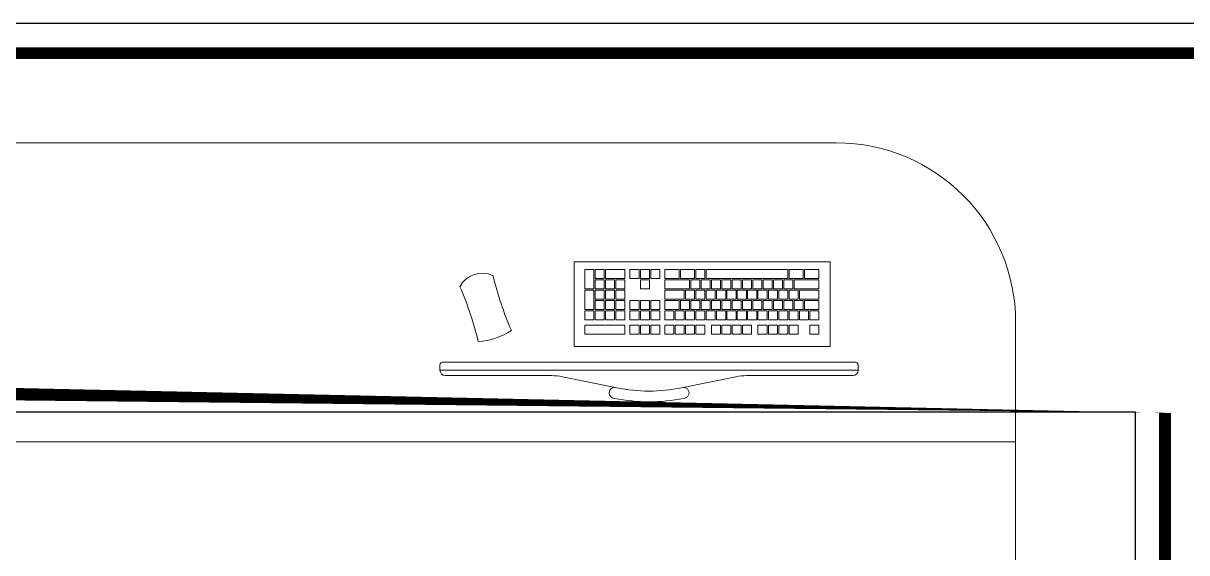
# Model space of a CAD drawing. Header units: metres. Extents: x 11578468 to 47831421, y -58341524 to -14256839.
# Drawn here: x 23846316 to 23848264, y -29057258 to -29056372 of the extents above; entities that cross this region are included whole.
import ezdxf

# ---------------------------------------------------------------- set-up
doc = ezdxf.new("R2010")
doc.units = ezdxf.units.M
doc.header["$LTSCALE"] = 50
doc.header["$MEASUREMENT"] = 0
doc.linetypes.add('DASHEDX2', pattern=[1.5, 1, -0.5])
doc.linetypes.add('DH-HID2', pattern=[1.2000000000000002, 0.8, -0.4])
doc.layers.get('0').update_dxf_attribs({"linetype": 'CONTINUOUS'})
doc.layers.add('FU-FURM', color=251, linetype='DH-HID2')
doc.layers.add('ha', color=8, linetype='CONTINUOUS', lineweight=5)

# ---------------------------------------------------------------- blocks, each defined once
blk = doc.blocks.new('gasdgd')
at = {"layer": 'ha'}
for p, q in [((23845154.12950897, -29056572.2717794), (23847677.69593416, -29056572.2717794)), ((23846977.69593416, -29056572.27177939), (23846877.69593414, -29056572.27177939)), ((23847238.58556323, -29056912.78030906), (23847238.58927052, -29056771.13592796)), ((23847238.58927052, -29056771.13592796), (23847667.16327244, -29056771.14714515)), ((23847667.15956514, -29056912.79152624), (23847667.16327244, -29056771.14714515)), ((23847256.39951238, -29056816.39961296), (23847256.40036212, -29056783.93366268)), ((23847256.40036212, -29056783.93366268), (23847271.55113892, -29056783.93405923)), ((23847271.55113892, -29056783.93405923), (23847271.55028918, -29056816.4000095)), ((23847273.71513906, -29056799.08489267), (23847273.7155356, -29056783.93411588)), ((23847273.7155356, -29056783.93411588), (23847288.8663124, -29056783.93451242)), ((23847288.8663124, -29056783.93451242), (23847288.86591585, -29056799.08528922)), ((23847291.03031254, -29056799.08534587), (23847291.03070908, -29056783.93456907)), ((23847291.03070908, -29056783.93456907), (23847323.49665936, -29056783.93541881)), ((23847323.49665936, -29056783.93541881), (23847323.49626281, -29056799.08619561)), ((23847332.15384955, -29056799.0864222), (23847332.1542461, -29056783.93564541)), ((23847332.1542461, -29056783.93564541), (23847347.3050229, -29056783.93604195)), ((23847347.3050229, -29056783.93604195), (23847347.30462635, -29056799.08681875)), ((23847349.46902303, -29056799.0868754), (23847349.46941958, -29056783.93609861)), ((23847349.46941958, -29056783.93609861), (23847364.62019637, -29056783.93649515)), ((23847364.62019637, -29056783.93649515), (23847364.61979983, -29056799.08727194)), ((23847366.78419651, -29056799.08732859), (23847366.78459306, -29056783.9365518)), ((23847366.78459306, -29056783.9365518), (23847381.93536985, -29056783.93694834)), ((23847381.93536985, -29056783.93694834), (23847381.93497331, -29056799.08772514)), ((23847390.59256005, -29056799.08795174), (23847390.5929566, -29056783.93717494)), ((23847390.5929566, -29056783.93717494), (23847414.40132013, -29056783.93779808)), ((23847414.40132013, -29056783.93779808), (23847414.40092358, -29056799.08857488)), ((23847416.56532027, -29056799.08863153), (23847416.56571681, -29056783.93785473)), ((23847416.56571681, -29056783.93785473), (23847440.37408035, -29056783.93847788)), ((23847440.37408035, -29056783.93847788), (23847440.3736838, -29056799.08925467)), ((23847442.53847703, -29056783.93853452), (23847442.53808049, -29056799.08931132)), ((23847442.53847703, -29056783.93853452), (23847457.68925383, -29056783.93893107)), ((23847457.68925383, -29056783.93893107), (23847457.68885728, -29056799.08970787)), ((23847459.85365051, -29056783.93898772), (23847459.85325397, -29056799.08976452)), ((23847459.85365051, -29056783.93898772), (23847596.21064167, -29056783.94255663)), ((23847596.21064167, -29056783.94255663), (23847596.21024512, -29056799.09333342)), ((23847598.37464181, -29056799.09339007), (23847598.37503836, -29056783.94261328)), ((23847598.37503836, -29056783.94261328), (23847622.18340189, -29056783.94323642)), ((23847622.18340189, -29056783.94323642), (23847622.18300534, -29056799.09401321)), ((23847624.34740203, -29056799.09406986), (23847624.34779857, -29056783.94329307)), ((23847624.34779857, -29056783.94329307), (23847648.15616211, -29056783.94391621)), ((23847648.15616211, -29056783.94391621), (23847648.15576557, -29056799.09469301)), ((23847273.71468586, -29056816.40006615), (23847273.71508241, -29056801.24928936)), ((23847273.71508241, -29056801.24928936), (23847288.8658592, -29056801.2496859)), ((23847288.86591585, -29056799.08528922), (23847273.71513906, -29056799.08489267)), ((23847288.8658592, -29056801.2496859), (23847288.86546266, -29056816.4004627)), ((23847291.02985934, -29056816.40051935), (23847291.03025589, -29056801.24974255)), ((23847291.03025589, -29056801.24974255), (23847306.18103268, -29056801.2501391)), ((23847323.49626281, -29056799.08619561), (23847291.03031254, -29056799.08534587)), ((23847306.18103268, -29056801.2501391), (23847306.18063614, -29056816.40091589)), ((23847308.34503282, -29056816.40097254), (23847308.34542937, -29056801.25019575)), ((23847308.34542937, -29056801.25019575), (23847323.49620616, -29056801.25059229)), ((23847323.49620616, -29056801.25059229), (23847323.49580962, -29056816.40136909)), ((23847347.30462635, -29056799.08681875), (23847332.15384955, -29056799.0864222)), ((23847349.46856984, -29056816.40204888), (23847349.46896638, -29056801.25127209)), ((23847349.46896638, -29056801.25127209), (23847364.61974318, -29056801.25166863)), ((23847364.61979983, -29056799.08727194), (23847349.46902303, -29056799.0868754)), ((23847364.61974318, -29056801.25166863), (23847364.61934663, -29056816.40244542)), ((23847381.93497331, -29056799.08772514), (23847366.78419651, -29056799.08732859)), ((23847390.59210685, -29056816.40312522), (23847390.5925034, -29056801.25234842)), ((23847390.5925034, -29056801.25234842), (23847431.71604041, -29056801.25342476)), ((23847414.40092358, -29056799.08857488), (23847390.59256005, -29056799.08795174)), ((23847440.3736838, -29056799.08925467), (23847416.56532027, -29056799.08863153)), ((23847431.71604041, -29056801.25342476), (23847431.71564387, -29056816.40420156)), ((23847433.88004055, -29056816.4042582), (23847433.8804371, -29056801.25348141)), ((23847433.8804371, -29056801.25348141), (23847449.03121389, -29056801.25387795)), ((23847457.68885728, -29056799.08970787), (23847442.53808049, -29056799.08931132)), ((23847449.03081735, -29056816.40465475), (23847449.03121389, -29056801.25387795)), ((23847451.19561058, -29056801.2539346), (23847451.19521403, -29056816.4047114)), ((23847451.19561058, -29056801.2539346), (23847466.34638738, -29056801.25433115)), ((23847596.21024512, -29056799.09333342), (23847459.85325397, -29056799.08976452)), ((23847466.34638738, -29056801.25433115), (23847466.34599083, -29056816.40510795)), ((23847468.51038751, -29056816.40516459), (23847468.51078406, -29056801.2543878)), ((23847468.51078406, -29056801.2543878), (23847483.66156086, -29056801.25478434)), ((23847483.66156086, -29056801.25478434), (23847483.66116431, -29056816.40556114)), ((23847485.82556099, -29056816.40561779), (23847485.82595754, -29056801.25484099)), ((23847485.82595754, -29056801.25484099), (23847500.97673434, -29056801.25523754)), ((23847500.97673434, -29056801.25523754), (23847500.97633779, -29056816.40601433)), ((23847503.14073448, -29056816.40607098), (23847503.14113102, -29056801.25529419)), ((23847503.14113102, -29056801.25529419), (23847518.29190782, -29056801.25569073)), ((23847518.29190782, -29056801.25569073), (23847518.29151127, -29056816.40646753)), ((23847520.45590796, -29056816.40652418), (23847520.4563045, -29056801.25574738)), ((23847520.4563045, -29056801.25574738), (23847535.60708129, -29056801.25614393)), ((23847535.60708129, -29056801.25614393), (23847535.60668475, -29056816.40692072)), ((23847537.77108144, -29056816.40697737), (23847537.77147798, -29056801.25620058)), ((23847537.77147798, -29056801.25620058), (23847552.92225478, -29056801.25659712)), ((23847552.92225478, -29056801.25659712), (23847552.92185823, -29056816.40737392)), ((23847555.08625492, -29056816.40743057), (23847555.08665146, -29056801.25665377)), ((23847555.08665146, -29056801.25665377), (23847570.23742826, -29056801.25705032)), ((23847570.23742826, -29056801.25705032), (23847570.23703171, -29056816.40782711)), ((23847572.40142839, -29056816.40788376), (23847572.40182494, -29056801.25710697)), ((23847572.40182494, -29056801.25710697), (23847587.55260174, -29056801.25750351)), ((23847587.55260174, -29056801.25750351), (23847587.55220519, -29056816.40828031)), ((23847589.71660187, -29056816.40833696), (23847589.71699842, -29056801.25756016)), ((23847589.71699842, -29056801.25756016), (23847604.86777522, -29056801.25795671)), ((23847622.18300534, -29056799.09401321), (23847598.37464181, -29056799.09339007)), ((23847604.86777522, -29056801.25795671), (23847604.86737867, -29056816.4087335)), ((23847607.03177536, -29056816.40879015), (23847607.0321719, -29056801.25801336)), ((23847607.0321719, -29056801.25801336), (23847648.15570892, -29056801.25908969)), ((23847648.15576557, -29056799.09469301), (23847624.34740203, -29056799.09406986)), ((23847648.15570892, -29056801.25908969), (23847648.15531237, -29056816.40986649)), ((23847256.39860599, -29056851.02995992), (23847256.39945573, -29056818.56400964)), ((23847256.39945573, -29056818.56400964), (23847271.55023253, -29056818.56440619)), ((23847271.55028918, -29056816.4000095), (23847256.39951238, -29056816.39961296)), ((23847271.55023253, -29056818.56440619), (23847271.54938279, -29056851.03035646)), ((23847273.71423267, -29056833.71523963), (23847273.71462921, -29056818.56446284)), ((23847273.71462921, -29056818.56446284), (23847288.86540601, -29056818.56485938)), ((23847288.86546266, -29056816.4004627), (23847273.71468586, -29056816.40006615)), ((23847288.86540601, -29056818.56485938), (23847288.86500946, -29056833.71563618)), ((23847291.02940615, -29056833.71569283), (23847291.02980269, -29056818.56491603)), ((23847291.02980269, -29056818.56491603), (23847306.18057949, -29056818.56531258)), ((23847306.18063614, -29056816.40091589), (23847291.02985934, -29056816.40051935)), ((23847306.18057949, -29056818.56531258), (23847306.18018294, -29056833.71608937)), ((23847308.34457963, -29056833.71614602), (23847308.34497618, -29056818.56536923)), ((23847308.34497618, -29056818.56536923), (23847323.49575297, -29056818.56576577)), ((23847323.49580962, -29056816.40136909), (23847308.34503282, -29056816.40097254)), ((23847323.49575297, -29056818.56576577), (23847323.49535642, -29056833.71654257)), ((23847364.61934663, -29056816.40244542), (23847349.46856984, -29056816.40204888)), ((23847390.59165366, -29056833.7182987), (23847390.59205021, -29056818.5675219)), ((23847390.59205021, -29056818.5675219), (23847423.05800048, -29056818.56837164)), ((23847431.71564387, -29056816.40420156), (23847390.59210685, -29056816.40312522)), ((23847423.05800048, -29056818.56837164), (23847423.05760393, -29056833.71914844)), ((23847425.22200062, -29056833.71920509), (23847425.22239716, -29056818.56842829)), ((23847425.22239716, -29056818.56842829), (23847440.37317396, -29056818.56882484)), ((23847449.03081735, -29056816.40465475), (23847433.88004055, -29056816.4042582)), ((23847440.37317396, -29056818.56882484), (23847440.37277741, -29056833.71960163)), ((23847442.5371741, -29056833.71965828), (23847442.53757064, -29056818.56888149)), ((23847442.53757064, -29056818.56888149), (23847457.68834744, -29056818.56927803)), ((23847466.34599083, -29056816.40510795), (23847451.19521403, -29056816.4047114)), ((23847457.68834744, -29056818.56927803), (23847457.68795089, -29056833.72005483)), ((23847459.85234758, -29056833.72011147), (23847459.85274412, -29056818.56933468)), ((23847459.85274412, -29056818.56933468), (23847475.00352092, -29056818.56973122)), ((23847483.66116431, -29056816.40556114), (23847468.51038751, -29056816.40516459)), ((23847475.00352092, -29056818.56973122), (23847475.00312437, -29056833.72050802)), ((23847477.16752106, -29056833.72056467), (23847477.16791761, -29056818.56978787)), ((23847477.16791761, -29056818.56978787), (23847492.3186944, -29056818.57018442)), ((23847500.97633779, -29056816.40601433), (23847485.82556099, -29056816.40561779)), ((23847492.3186944, -29056818.57018442), (23847492.31829786, -29056833.72096122)), ((23847494.48269454, -29056833.72101786), (23847494.48309109, -29056818.57024107)), ((23847494.48309109, -29056818.57024107), (23847509.63386788, -29056818.57063762)), ((23847518.29151127, -29056816.40646753), (23847503.14073448, -29056816.40607098)), ((23847509.63386788, -29056818.57063762), (23847509.63347134, -29056833.72141441)), ((23847511.79786802, -29056833.72147106), (23847511.79826457, -29056818.57069426)), ((23847511.79826457, -29056818.57069426), (23847526.94904136, -29056818.57109081)), ((23847535.60668475, -29056816.40692072), (23847520.45590796, -29056816.40652418)), ((23847526.94904136, -29056818.57109081), (23847526.94864482, -29056833.72186761)), ((23847529.1130415, -29056833.72192425), (23847529.11343805, -29056818.57114746)), ((23847529.11343805, -29056818.57114746), (23847544.26421484, -29056818.57154401)), ((23847552.92185823, -29056816.40737392), (23847537.77108144, -29056816.40697737)), ((23847544.26421484, -29056818.57154401), (23847544.26381829, -29056833.7223208)), ((23847546.42821498, -29056833.72237745), (23847546.42861152, -29056818.57160065)), ((23847546.42861152, -29056818.57160065), (23847561.57938832, -29056818.5719972)), ((23847570.23703171, -29056816.40782711), (23847555.08625492, -29056816.40743057)), ((23847561.57938832, -29056818.5719972), (23847561.57899177, -29056833.722774)), ((23847563.74338846, -29056833.72283065), (23847563.74378501, -29056818.57205385)), ((23847563.74378501, -29056818.57205385), (23847578.8945618, -29056818.5724504)), ((23847587.55220519, -29056816.40828031), (23847572.40142839, -29056816.40788376)), ((23847578.8945618, -29056818.5724504), (23847578.89416526, -29056833.72322719)), ((23847581.05856194, -29056833.72328384), (23847581.05895849, -29056818.57250704)), ((23847581.05895849, -29056818.57250704), (23847596.20973528, -29056818.57290359)), ((23847604.86737867, -29056816.4087335), (23847589.71660187, -29056816.40833696)), ((23847596.20973528, -29056818.57290359), (23847596.20933874, -29056833.72368038)), ((23847598.37373542, -29056833.72373703), (23847598.37413197, -29056818.57296024)), ((23847598.37413197, -29056818.57296024), (23847613.52490876, -29056818.57335678)), ((23847648.15531237, -29056816.40986649), (23847607.03177536, -29056816.40879015)), ((23847613.52490876, -29056818.57335678), (23847613.52451222, -29056833.72413358)), ((23847615.6889089, -29056833.72419023), (23847615.68930545, -29056818.57341343)), ((23847615.68930545, -29056818.57341343), (23847648.15525572, -29056818.57426317)), ((23847648.15525572, -29056818.57426317), (23847648.15485918, -29056833.72503997)), ((23847271.54938279, -29056851.03035646), (23847256.39860599, -29056851.02995992)), ((23847273.71377947, -29056851.03041311), (23847273.71417602, -29056835.87963632)), ((23847288.86455627, -29056851.03080966), (23847273.71377947, -29056851.03041311)), ((23847273.71417602, -29056835.87963632), (23847288.86495281, -29056835.88003286)), ((23847288.86500946, -29056833.71563618), (23847273.71423267, -29056833.71523963)), ((23847288.86495281, -29056835.88003286), (23847288.86455627, -29056851.03080966)), ((23847291.02895295, -29056851.03086631), (23847291.0293495, -29056835.88008951)), ((23847306.17972975, -29056851.03126285), (23847291.02895295, -29056851.03086631)), ((23847291.0293495, -29056835.88008951), (23847306.18012629, -29056835.88048606)), ((23847306.18018294, -29056833.71608937), (23847291.02940615, -29056833.71569283)), ((23847306.18012629, -29056835.88048606), (23847306.17972975, -29056851.03126285)), ((23847308.34412643, -29056851.0313195), (23847308.34452298, -29056835.88054271)), ((23847323.49490323, -29056851.03171605), (23847308.34412643, -29056851.0313195)), ((23847308.34452298, -29056835.88054271), (23847323.49529978, -29056835.88093925)), ((23847323.49535642, -29056833.71654257), (23847308.34457963, -29056833.71614602)), ((23847323.49529978, -29056835.88093925), (23847323.49490323, -29056851.03171605)), ((23847332.15248997, -29056851.03194264), (23847332.15288651, -29056835.88116585)), ((23847347.30326676, -29056851.03233919), (23847332.15248997, -29056851.03194264)), ((23847332.15288651, -29056835.88116585), (23847347.30366331, -29056835.8815624)), ((23847347.30366331, -29056835.8815624), (23847347.30326676, -29056851.03233919)), ((23847349.46766345, -29056851.03239584), (23847349.46805999, -29056835.88161904)), ((23847364.61844024, -29056851.03279239), (23847349.46766345, -29056851.03239584)), ((23847349.46805999, -29056835.88161904), (23847364.61883679, -29056835.88201559)), ((23847364.61883679, -29056835.88201559), (23847364.61844024, -29056851.03279239)), ((23847366.78283693, -29056851.03284904), (23847366.78323347, -29056835.88207224)), ((23847381.93361373, -29056851.03324558), (23847366.78283693, -29056851.03284904)), ((23847366.78323347, -29056835.88207224), (23847381.93401027, -29056835.88246879)), ((23847381.93401027, -29056835.88246879), (23847381.93361373, -29056851.03324558)), ((23847390.59120046, -29056851.03347218), (23847390.59159701, -29056835.88269538)), ((23847414.399564, -29056851.03409532), (23847390.59120046, -29056851.03347218)), ((23847390.59159701, -29056835.88269538), (23847414.39996054, -29056835.88331852)), ((23847423.05760393, -29056833.71914844), (23847390.59165366, -29056833.7182987)), ((23847414.39996054, -29056835.88331852), (23847414.399564, -29056851.03409532)), ((23847416.56396069, -29056851.03415197), (23847416.56435723, -29056835.88337518)), ((23847431.71473748, -29056851.03454851), (23847416.56396069, -29056851.03415197)), ((23847416.56435723, -29056835.88337518), (23847431.71513402, -29056835.88377172)), ((23847440.37277741, -29056833.71960163), (23847425.22200062, -29056833.71920509)), ((23847431.71473748, -29056851.03454851), (23847431.71513402, -29056835.88377172)), ((23847433.87913417, -29056851.03460516), (23847433.87953071, -29056835.88382837)), ((23847449.02991096, -29056851.03500171), (23847433.87913417, -29056851.03460516)), ((23847433.87953071, -29056835.88382837), (23847449.03030751, -29056835.88422491)), ((23847457.68795089, -29056833.72005483), (23847442.5371741, -29056833.71965828)), ((23847449.02991096, -29056851.03500171), (23847449.03030751, -29056835.88422491)), ((23847451.19470419, -29056835.88428156), (23847451.19430764, -29056851.03505836)), ((23847466.34508444, -29056851.0354549), (23847451.19430764, -29056851.03505836)), ((23847451.19470419, -29056835.88428156), (23847466.34548099, -29056835.88467811)), ((23847475.00312437, -29056833.72050802), (23847459.85234758, -29056833.72011147)), ((23847466.34548099, -29056835.88467811), (23847466.34508444, -29056851.0354549)), ((23847468.50948112, -29056851.03551155), (23847468.50987767, -29056835.88473476)), ((23847483.66025792, -29056851.0359081), (23847468.50948112, -29056851.03551155)), ((23847468.50987767, -29056835.88473476), (23847483.66065447, -29056835.8851313)), ((23847492.31829786, -29056833.72096122), (23847477.16752106, -29056833.72056467)), ((23847483.66065447, -29056835.8851313), (23847483.66025792, -29056851.0359081)), ((23847485.82465461, -29056851.03596475), (23847485.82505115, -29056835.88518795)), ((23847500.9754314, -29056851.03636129), (23847485.82465461, -29056851.03596475)), ((23847485.82505115, -29056835.88518795), (23847500.97582795, -29056835.8855845)), ((23847509.63347134, -29056833.72141441), (23847494.48269454, -29056833.72101786)), ((23847500.97582795, -29056835.8855845), (23847500.9754314, -29056851.03636129)), ((23847503.13982809, -29056851.03641794), (23847503.14022463, -29056835.88564115)), ((23847518.29060488, -29056851.03681449), (23847503.13982809, -29056851.03641794)), ((23847503.14022463, -29056835.88564115), (23847518.29100143, -29056835.88603769)), ((23847526.94864482, -29056833.72186761), (23847511.79786802, -29056833.72147106)), ((23847518.29100143, -29056835.88603769), (23847518.29060488, -29056851.03681449)), ((23847520.45500157, -29056851.03687114), (23847520.45539811, -29056835.88609434)), ((23847535.60577836, -29056851.03726768), (23847520.45500157, -29056851.03687114)), ((23847520.45539811, -29056835.88609434), (23847535.6061749, -29056835.88649089)), ((23847544.26381829, -29056833.7223208), (23847529.1130415, -29056833.72192425)), ((23847535.6061749, -29056835.88649089), (23847535.60577836, -29056851.03726768)), ((23847537.77017505, -29056851.03732433), (23847537.77057159, -29056835.88654754)), ((23847552.92095184, -29056851.03772088), (23847537.77017505, -29056851.03732433)), ((23847537.77057159, -29056835.88654754), (23847552.92134839, -29056835.88694408)), ((23847561.57899177, -29056833.722774), (23847546.42821498, -29056833.72237745)), ((23847552.92134839, -29056835.88694408), (23847552.92095184, -29056851.03772088)), ((23847555.08534853, -29056851.03777753), (23847555.08574507, -29056835.88700073)), ((23847570.23612532, -29056851.03817407), (23847555.08534853, -29056851.03777753)), ((23847555.08574507, -29056835.88700073), (23847570.23652187, -29056835.88739728)), ((23847578.89416526, -29056833.72322719), (23847563.74338846, -29056833.72283065)), ((23847570.23652187, -29056835.88739728), (23847570.23612532, -29056851.03817407)), ((23847572.40052201, -29056851.03823072), (23847572.40091855, -29056835.88745392)), ((23847587.5512988, -29056851.03862727), (23847572.40052201, -29056851.03823072)), ((23847572.40091855, -29056835.88745392), (23847587.55169535, -29056835.88785047)), ((23847596.20933874, -29056833.72368038), (23847581.05856194, -29056833.72328384)), ((23847587.55169535, -29056835.88785047), (23847587.5512988, -29056851.03862727)), ((23847589.71569549, -29056851.03868392), (23847589.71609203, -29056835.88790712)), ((23847604.86647228, -29056851.03908046), (23847589.71569549, -29056851.03868392)), ((23847589.71609203, -29056835.88790712), (23847604.86686883, -29056835.88830367)), ((23847613.52451222, -29056833.72413358), (23847598.37373542, -29056833.72373703)), ((23847604.86686883, -29056835.88830367), (23847604.86647228, -29056851.03908046)), ((23847607.03086897, -29056851.03913711), (23847607.03126551, -29056835.88836032)), ((23847622.18164576, -29056851.03953366), (23847607.03086897, -29056851.03913711)), ((23847607.03126551, -29056835.88836032), (23847622.18204231, -29056835.88875686)), ((23847648.15485918, -29056833.72503997), (23847615.6889089, -29056833.72419023)), ((23847622.18204231, -29056835.88875686), (23847622.18164576, -29056851.03953366)), ((23847624.34604245, -29056851.03959031), (23847624.34643899, -29056835.88881351)), ((23847648.15440598, -29056851.04021345), (23847624.34604245, -29056851.03959031)), ((23847624.34643899, -29056835.88881351), (23847648.15480253, -29056835.88943665)), ((23847648.15480253, -29056835.88943665), (23847648.15440598, -29056851.04021345)), ((23847256.3981528, -29056868.3451334), (23847256.39854934, -29056853.1943566)), ((23847271.54892959, -29056868.34552994), (23847256.3981528, -29056868.3451334)), ((23847256.39854934, -29056853.1943566), (23847271.54932614, -29056853.19475315)), ((23847271.54932614, -29056853.19475315), (23847271.54892959, -29056868.34552994)), ((23847273.71332628, -29056868.34558659), (23847273.71372283, -29056853.1948098)), ((23847288.86410308, -29056868.34598314), (23847273.71332628, -29056868.34558659)), ((23847273.71372283, -29056853.1948098), (23847288.86449962, -29056853.19520634)), ((23847288.86449962, -29056853.19520634), (23847288.86410308, -29056868.34598314)), ((23847291.02849976, -29056868.34603979), (23847291.02889631, -29056853.19526299)), ((23847306.17927655, -29056868.34643633), (23847291.02849976, -29056868.34603979)), ((23847291.02889631, -29056853.19526299), (23847306.1796731, -29056853.19565954)), ((23847306.1796731, -29056853.19565954), (23847306.17927655, -29056868.34643633)), ((23847308.34367324, -29056868.34649298), (23847308.34406978, -29056853.19571619)), ((23847323.49445004, -29056868.34688953), (23847308.34367324, -29056868.34649298)), ((23847308.34406978, -29056853.19571619), (23847323.49484658, -29056853.19611273)), ((23847323.49484658, -29056853.19611273), (23847323.49445004, -29056868.34688953)), ((23847332.15203677, -29056868.34711612), (23847332.15243332, -29056853.19633933)), ((23847347.30281357, -29056868.34751267), (23847332.15203677, -29056868.34711612)), ((23847332.15243332, -29056853.19633933), (23847347.30321011, -29056853.19673587)), ((23847347.30321011, -29056853.19673587), (23847347.30281357, -29056868.34751267)), ((23847349.46721026, -29056868.34756932), (23847349.4676068, -29056853.19679252)), ((23847364.61798705, -29056868.34796587), (23847349.46721026, -29056868.34756932)), ((23847349.4676068, -29056853.19679252), (23847364.61838359, -29056853.19718907)), ((23847364.61838359, -29056853.19718907), (23847364.61798705, -29056868.34796587)), ((23847366.78238374, -29056868.34802252), (23847366.78278028, -29056853.19724572)), ((23847381.93316053, -29056868.34841906), (23847366.78238374, -29056868.34802252)), ((23847366.78278028, -29056853.19724572), (23847381.93355707, -29056853.19764227)), ((23847381.93355707, -29056853.19764227), (23847381.93316053, -29056868.34841906)), ((23847390.59074727, -29056868.34864566), (23847390.59114382, -29056853.19786886)), ((23847405.74152407, -29056868.3490422), (23847390.59074727, -29056868.34864566)), ((23847390.59114382, -29056853.19786886), (23847405.74192061, -29056853.19826541)), ((23847405.74192061, -29056853.19826541), (23847405.74152407, -29056868.3490422)), ((23847407.90592075, -29056868.34909885), (23847407.9063173, -29056853.19832206)), ((23847423.05669755, -29056868.3494954), (23847407.90592075, -29056868.34909885)), ((23847407.9063173, -29056853.19832206), (23847423.05709409, -29056853.1987186)), ((23847423.05709409, -29056853.1987186), (23847423.05669755, -29056868.3494954)), ((23847425.22109423, -29056868.34955205), (23847425.22149077, -29056853.19877525)), ((23847440.37187102, -29056868.34994859), (23847425.22109423, -29056868.34955205)), ((23847425.22149077, -29056853.19877525), (23847440.37226757, -29056853.1991718)), ((23847440.37226757, -29056853.1991718), (23847440.37187102, -29056868.34994859)), ((23847442.53626771, -29056868.35000524), (23847442.53666425, -29056853.19922845)), ((23847457.68704451, -29056868.35040179), (23847442.53626771, -29056868.35000524)), ((23847442.53666425, -29056853.19922845), (23847457.68744105, -29056853.19962499)), ((23847457.68744105, -29056853.19962499), (23847457.68704451, -29056868.35040179)), ((23847459.85144119, -29056868.35045844), (23847459.85183774, -29056853.19968164)), ((23847475.00221799, -29056868.35085498), (23847459.85144119, -29056868.35045844)), ((23847459.85183774, -29056853.19968164), (23847475.00261453, -29056853.20007819)), ((23847475.00261453, -29056853.20007819), (23847475.00221799, -29056868.35085498)), ((23847477.16661467, -29056868.35091163), (23847477.16701122, -29056853.20013484)), ((23847492.31739147, -29056868.35130818), (23847477.16661467, -29056868.35091163)), ((23847477.16701122, -29056853.20013484), (23847492.31778801, -29056853.20053138)), ((23847492.31778801, -29056853.20053138), (23847492.31739147, -29056868.35130818)), ((23847494.48178815, -29056868.35136482), (23847494.4821847, -29056853.20058803)), ((23847509.63256495, -29056868.35176137), (23847494.48178815, -29056868.35136482)), ((23847494.4821847, -29056853.20058803), (23847509.63296149, -29056853.20098457)), ((23847509.63296149, -29056853.20098457), (23847509.63256495, -29056868.35176137)), ((23847511.79696163, -29056868.35181802), (23847511.79735818, -29056853.20104123)), ((23847526.94773843, -29056868.35221457), (23847511.79696163, -29056868.35181802)), ((23847511.79735818, -29056853.20104123), (23847526.94813497, -29056853.20143777)), ((23847526.94813497, -29056853.20143777), (23847526.94773843, -29056868.35221457)), ((23847529.11213511, -29056868.35227121), (23847529.11253166, -29056853.20149442)), ((23847544.26291191, -29056868.35266776), (23847529.11213511, -29056868.35227121)), ((23847529.11253166, -29056853.20149442), (23847544.26330845, -29056853.20189096)), ((23847544.26330845, -29056853.20189096), (23847544.26291191, -29056868.35266776)), ((23847546.42730859, -29056868.35272441), (23847546.42770514, -29056853.20194761)), ((23847561.57808539, -29056868.35312096), (23847546.42730859, -29056868.35272441)), ((23847546.42770514, -29056853.20194761), (23847561.57848193, -29056853.20234416)), ((23847561.57848193, -29056853.20234416), (23847561.57808539, -29056868.35312096)), ((23847563.74248207, -29056868.3531776), (23847563.74287862, -29056853.20240081)), ((23847578.89325887, -29056868.35357415), (23847563.74248207, -29056868.3531776)), ((23847563.74287862, -29056853.20240081), (23847578.89365541, -29056853.20279735)), ((23847578.89365541, -29056853.20279735), (23847578.89325887, -29056868.35357415)), ((23847581.05765555, -29056868.3536308), (23847581.0580521, -29056853.202854)), ((23847596.20843235, -29056868.35402735), (23847581.05765555, -29056868.3536308)), ((23847581.0580521, -29056853.202854), (23847596.20882889, -29056853.20325055)), ((23847596.20882889, -29056853.20325055), (23847596.20843235, -29056868.35402735)), ((23847598.37282903, -29056868.35408399), (23847598.37322558, -29056853.2033072)), ((23847613.52360583, -29056868.35448054), (23847598.37282903, -29056868.35408399)), ((23847598.37322558, -29056853.2033072), (23847613.52400237, -29056853.20370374)), ((23847613.52400237, -29056853.20370374), (23847613.52360583, -29056868.35448054)), ((23847615.68800251, -29056868.35453719), (23847615.68839906, -29056853.20376039)), ((23847630.83877931, -29056868.35493373), (23847615.68800251, -29056868.35453719)), ((23847615.68839906, -29056853.20376039), (23847630.83917585, -29056853.20415694)), ((23847630.83917585, -29056853.20415694), (23847630.83877931, -29056868.35493373)), ((23847633.00317599, -29056868.35499038), (23847633.00357254, -29056853.20421359)), ((23847648.15395279, -29056868.35538693), (23847633.00317599, -29056868.35499038)), ((23847633.00357254, -29056853.20421359), (23847648.15434933, -29056853.20461013)), ((23847648.15434933, -29056853.20461013), (23847648.15395279, -29056868.35538693)), ((23847977.69593416, -29057072.27177928), (23847977.69593416, -29056872.27177938)), ((23847256.39752966, -29056892.15349693), (23847256.3979262, -29056877.00272014)), ((23847256.3979262, -29056877.00272014), (23847323.49422344, -29056877.00447627)), ((23847323.49422344, -29056877.00447627), (23847323.49382689, -29056892.15525306)), ((23847332.15141363, -29056892.15547966), (23847332.15181018, -29056877.00470287)), ((23847332.15181018, -29056877.00470287), (23847347.30258697, -29056877.00509941)), ((23847347.30258697, -29056877.00509941), (23847347.30219043, -29056892.1558762)), ((23847349.46658711, -29056892.15593285), (23847349.46698366, -29056877.00515606)), ((23847349.46698366, -29056877.00515606), (23847364.61776045, -29056877.0055526)), ((23847364.61776045, -29056877.0055526), (23847364.61736391, -29056892.1563294)), ((23847366.78176059, -29056892.15638605), (23847366.78215714, -29056877.00560926)), ((23847366.78215714, -29056877.00560926), (23847381.93293393, -29056877.0060058)), ((23847381.93293393, -29056877.0060058), (23847381.93253739, -29056892.15678259)), ((23847390.59012413, -29056892.15700919), (23847390.59052067, -29056877.0062324)), ((23847390.59052067, -29056877.0062324), (23847405.74129747, -29056877.00662894)), ((23847405.74129747, -29056877.00662894), (23847405.74090092, -29056892.15740574)), ((23847407.90529761, -29056892.15746239), (23847407.90569415, -29056877.00668559)), ((23847407.90569415, -29056877.00668559), (23847423.05647095, -29056877.00708214)), ((23847423.05647095, -29056877.00708214), (23847423.0560744, -29056892.15785893)), ((23847425.22047109, -29056892.15791558), (23847425.22086763, -29056877.00713879)), ((23847425.22086763, -29056877.00713879), (23847440.37164443, -29056877.00753533)), ((23847440.37164443, -29056877.00753533), (23847440.37124788, -29056892.15831213)), ((23847442.53564457, -29056892.15836878), (23847442.53604111, -29056877.00759198)), ((23847442.53604111, -29056877.00759198), (23847457.68681791, -29056877.00798853)), ((23847457.68681791, -29056877.00798853), (23847457.68642136, -29056892.15876532)), ((23847468.50840479, -29056892.15904857), (23847468.50880133, -29056877.00827177)), ((23847468.50880133, -29056877.00827177), (23847483.65957813, -29056877.00866832)), ((23847483.65957813, -29056877.00866832), (23847483.65918158, -29056892.15944511)), ((23847485.82357827, -29056892.15950176), (23847485.82397481, -29056877.00872497)), ((23847485.82397481, -29056877.00872497), (23847500.97475161, -29056877.00912151)), ((23847500.97475161, -29056877.00912151), (23847500.97435506, -29056892.15989831)), ((23847503.13875175, -29056892.15995496), (23847503.13914829, -29056877.00917816)), ((23847503.13914829, -29056877.00917816), (23847518.28992509, -29056877.00957471)), ((23847518.28992509, -29056877.00957471), (23847518.28952854, -29056892.1603515)), ((23847520.45392523, -29056892.16040815), (23847520.45432177, -29056877.00963136)), ((23847520.45432177, -29056877.00963136), (23847535.60509857, -29056877.0100279)), ((23847535.60509857, -29056877.0100279), (23847535.60470202, -29056892.1608047)), ((23847546.42668545, -29056892.16108795), (23847546.42708199, -29056877.01031115)), ((23847546.42708199, -29056877.01031115), (23847561.57785879, -29056877.0107077)), ((23847561.57785879, -29056877.0107077), (23847561.57746224, -29056892.16148449)), ((23847563.74185893, -29056892.16154114), (23847563.74225548, -29056877.01076435)), ((23847563.74225548, -29056877.01076435), (23847578.89303227, -29056877.01116089)), ((23847578.89303227, -29056877.01116089), (23847578.89263573, -29056892.16193768)), ((23847581.05703241, -29056892.16199433), (23847581.05742896, -29056877.01121754)), ((23847581.05742896, -29056877.01121754), (23847596.20820575, -29056877.01161408)), ((23847596.20820575, -29056877.01161408), (23847596.20780921, -29056892.16239088)), ((23847598.37220589, -29056892.16244753), (23847598.37260244, -29056877.01167073)), ((23847598.37260244, -29056877.01167073), (23847613.52337923, -29056877.01206728)), ((23847613.52337923, -29056877.01206728), (23847613.52298268, -29056892.16284407)), ((23847633.00255285, -29056892.16335392), (23847633.00294939, -29056877.01257712)), ((23847633.00294939, -29056877.01257712), (23847648.15372619, -29056877.01297367)), ((23847648.15372619, -29056877.01297367), (23847648.15332964, -29056892.16375046)), ((23847323.49382689, -29056892.15525306), (23847256.39752966, -29056892.15349693)), ((23847347.30219043, -29056892.1558762), (23847332.15141363, -29056892.15547966)), ((23847364.61736391, -29056892.1563294), (23847349.46658711, -29056892.15593285)), ((23847381.93253739, -29056892.15678259), (23847366.78176059, -29056892.15638605)), ((23847405.74090092, -29056892.15740574), (23847390.59012413, -29056892.15700919)), ((23847423.0560744, -29056892.15785893), (23847407.90529761, -29056892.15746239)), ((23847440.37124788, -29056892.15831213), (23847425.22047109, -29056892.15791558)), ((23847457.68642136, -29056892.15876532), (23847442.53564457, -29056892.15836878)), ((23847483.65918158, -29056892.15944511), (23847468.50840479, -29056892.15904857)), ((23847500.97435506, -29056892.15989831), (23847485.82357827, -29056892.15950176)), ((23847518.28952854, -29056892.1603515), (23847503.13875175, -29056892.15995496)), ((23847535.60470202, -29056892.1608047), (23847520.45392523, -29056892.16040815)), ((23847561.57746224, -29056892.16148449), (23847546.42668545, -29056892.16108795)), ((23847578.89263573, -29056892.16193768), (23847563.74185893, -29056892.16154114)), ((23847596.20780921, -29056892.16239088), (23847581.05703241, -29056892.16199433)), ((23847613.52298268, -29056892.16284407), (23847598.37220589, -29056892.16244753)), ((23847648.15332964, -29056892.16375046), (23847633.00255285, -29056892.16335392)), ((23847667.15956514, -29056912.79152624), (23847238.58556323, -29056912.78030906)), ((23847014.02068521, -29056943.61849806), (23847014.02045517, -29056952.61849806)), ((23847709.52118275, -29056939.13626874), (23847018.52080024, -29056939.11861309)), ((23847714.02083768, -29056952.63638376), (23847714.02106772, -29056943.63638376)), ((23847714.02083768, -29056952.63638376), (23847014.02045517, -29056952.61849806)), ((23847014.02045517, -29056952.61849806), (23847014.02045517, -29056952.61849806)), ((23847023.02022512, -29056961.6187281), (23847200.9101841, -29056961.62327057)), ((23847309.91291035, -29056982.05871922), (23847218.94579861, -29056963.44938765)), ((23847418.12687783, -29056982.06148516), (23847509.09493892, -29056963.45680411)), ((23847705.02060763, -29056961.63615371), (23847527.13064691, -29056961.631609)), ((23847714.02083768, -29056952.63638376), (23847714.02083768, -29056952.63638376)), ((23847877.69593414, -29057072.2717794), (23844815.91272162, -29057072.2717794)), ((23847877.69593414, -29057072.27177929), (23845154.12950897, -29057072.27177929)), ((23847877.69593414, -29057072.27177929), (23847877.69593414, -29057072.27177929)), ((23847977.69593416, -29057072.27177928), (23847877.69593414, -29057072.27177928)), ((23847877.69593414, -29057072.27177928), (23847877.69593414, -29057072.27177929)), ((23847977.69593416, -29057072.27177928), (23847977.69593415, -29057282.27177941))]:
    blk.add_line(p, q, dxfattribs=at)
for centre, radius, start, end in [((23847677.69593415, -29056872.2717794), 300.0000000037253, 0, 90), ((23847084.48239005, -29056831.62281215), 41.36574669794238, 63.58246881683423, 153.5824688168342), ((23846539.88822624, -29057034.77616663), 553.7983769039192, 13.58246881138423, 23.58246881138114), ((23847641.19663644, -29056664.52003967), 553.7983769107309, 193.5824688135415, 203.5824688135005), ((23847071.13681668, -29056791.92706881), 113.013321678625, 273.5824688124069, 303.5824688123556), ((23847018.52068521, -29056943.61861309), 4.499999999949822, 89.99853558846951, 179.9985355884695), ((23847709.52106772, -29056943.63626874), 4.499999999949822, 359.9985355884695, 89.99853558846951), ((23847023.02045516, -29056952.61872811), 8.999999999899645, 179.998535564753, 269.998535564753), ((23847200.90788364, -29057051.62327054), 89.99999999899649, 78.43840475457101, 89.99853556475311), ((23847527.12834644, -29057051.63160897), 89.99999999899649, 89.99853556475311, 101.5586663373034), ((23847705.02083768, -29056952.63615371), 8.999999999899645, 269.998535564753, 359.998535564753), ((23847306.30556247, -29056990.49430206), 9.199193641213443, 89.99853555703993, 269.9985355570399), ((23847364.02665526, -29056717.53707056), 269.9999999969894, 258.4384047544125, 281.5586663379195), ((23847421.73379447, -29056990.49725249), 9.199193641213443, 269.9985355570399, 89.99853555703993), ((23847364.02665526, -29056717.53707056), 287.9999999967886, 258.4384047539274, 281.5586663374453)]:
    blk.add_arc(centre, radius, start, end, dxfattribs=at)

msp = doc.modelspace()

# ---------------------------------------------------------------- linework, layer by layer
msp.add_lwpolyline([(23849277.69596847, -29056372.27177927), (23849277.69596847, -29064392.27177943), (23837427.69585676, -29064392.27177922), (23837427.69585676, -29056372.27177951), (23849277.69596847, -29056372.27177926)])
at = {"color": 10, "linetype": 'DASHEDX2', "ltscale": 5, "const_width": 20}
msp.add_lwpolyline([(23849227.69596847, -29056422.27177926), (23849227.69596846, -29064342.27177942), (23837477.69585676, -29064342.27177922), (23837477.69585676, -29056422.27177951)], close=True, dxfattribs=at)
msp.add_lwpolyline([(23848227.69593416, -29063792.27177941), (23842327.69593448, -29063792.27177931), (23842327.69593415, -29056972.27177942), (23848227.69593415, -29056972.27177928), (23848227.69593416, -29063792.2717794)], dxfattribs=at)
msp.add_lwpolyline([(23848177.69593416, -29063742.2717794), (23842377.69593447, -29063742.27177931), (23842377.69593415, -29057022.27177941), (23848177.69593415, -29057022.27177928)], close=True)

# ---------------------------------------------------------------- block references
at = {"layer": 'FU-FURM', "color": 8, "ltscale": 30}
msp.add_blockref('gasdgd', (0, 0), dxfattribs=at)

doc.saveas('drawing.dxf')
